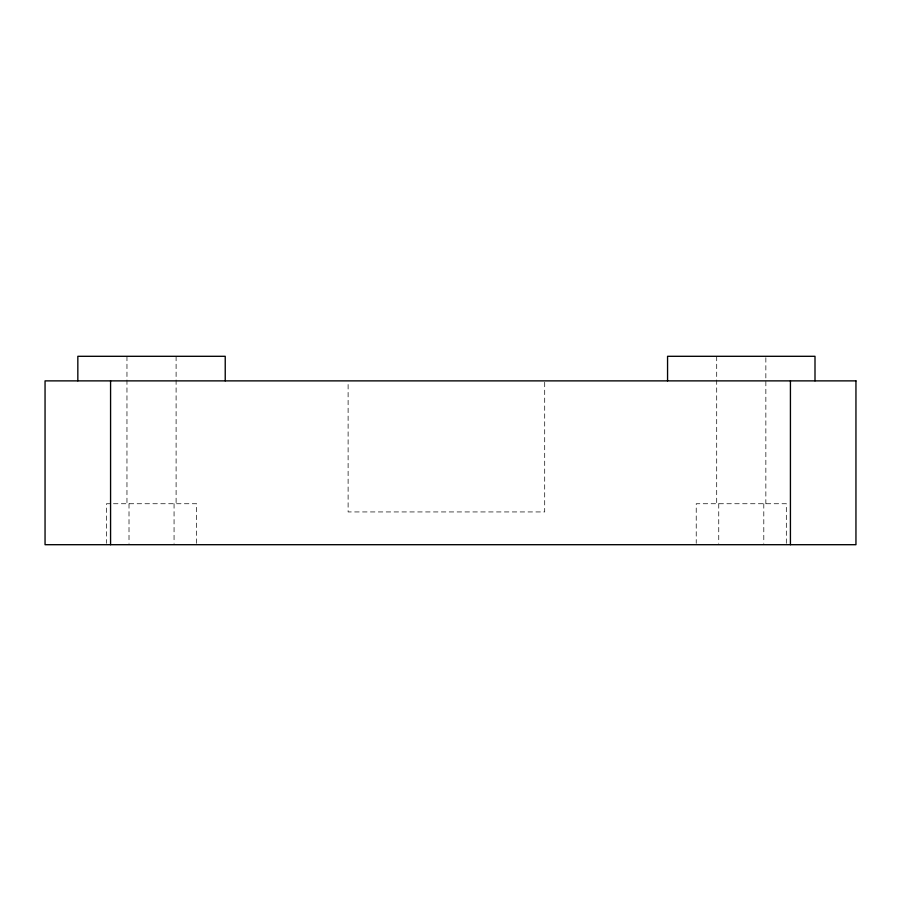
<?xml version="1.0" encoding="UTF-8"?>
<svg xmlns="http://www.w3.org/2000/svg" width="901" height="901" viewBox="0 0 901 901"><rect width="100%" height="100%" fill="white"/><g stroke="black" fill="none" stroke-linecap="round" stroke-linejoin="round"><path stroke-width="0.68" stroke-dasharray="4.5 3.38" d="M786.325 543.326L786.325 503.738L696.225 503.738L696.225 543.326M765.85 357.708L765.85 503.738M763.8 503.738L763.8 543.326M718.75 503.738L718.75 543.326M716.7 356.3L716.7 503.738M544.7 382.272L544.7 511.937L348.113 511.937L348.113 382.272M196.587 543.326L196.587 503.738L106.487 503.738L106.487 543.326M176.1 356.3L176.1 503.738M174.062 503.738L174.062 543.326M129.012 503.738L129.012 543.326M126.962 356.3L126.962 503.738"/><path stroke-width="1.35" d="M815 380.875L815 356.3L667.562 356.3L667.562 380.875M790.425 380.875L790.425 544.7M225.227 380.875L225.227 356.3L77.835 356.3L77.835 380.875M110.575 380.875L110.575 544.7M855.95 380.875L45.05 380.875L45.05 544.7L855.95 544.7L855.95 380.875"/></g></svg>
